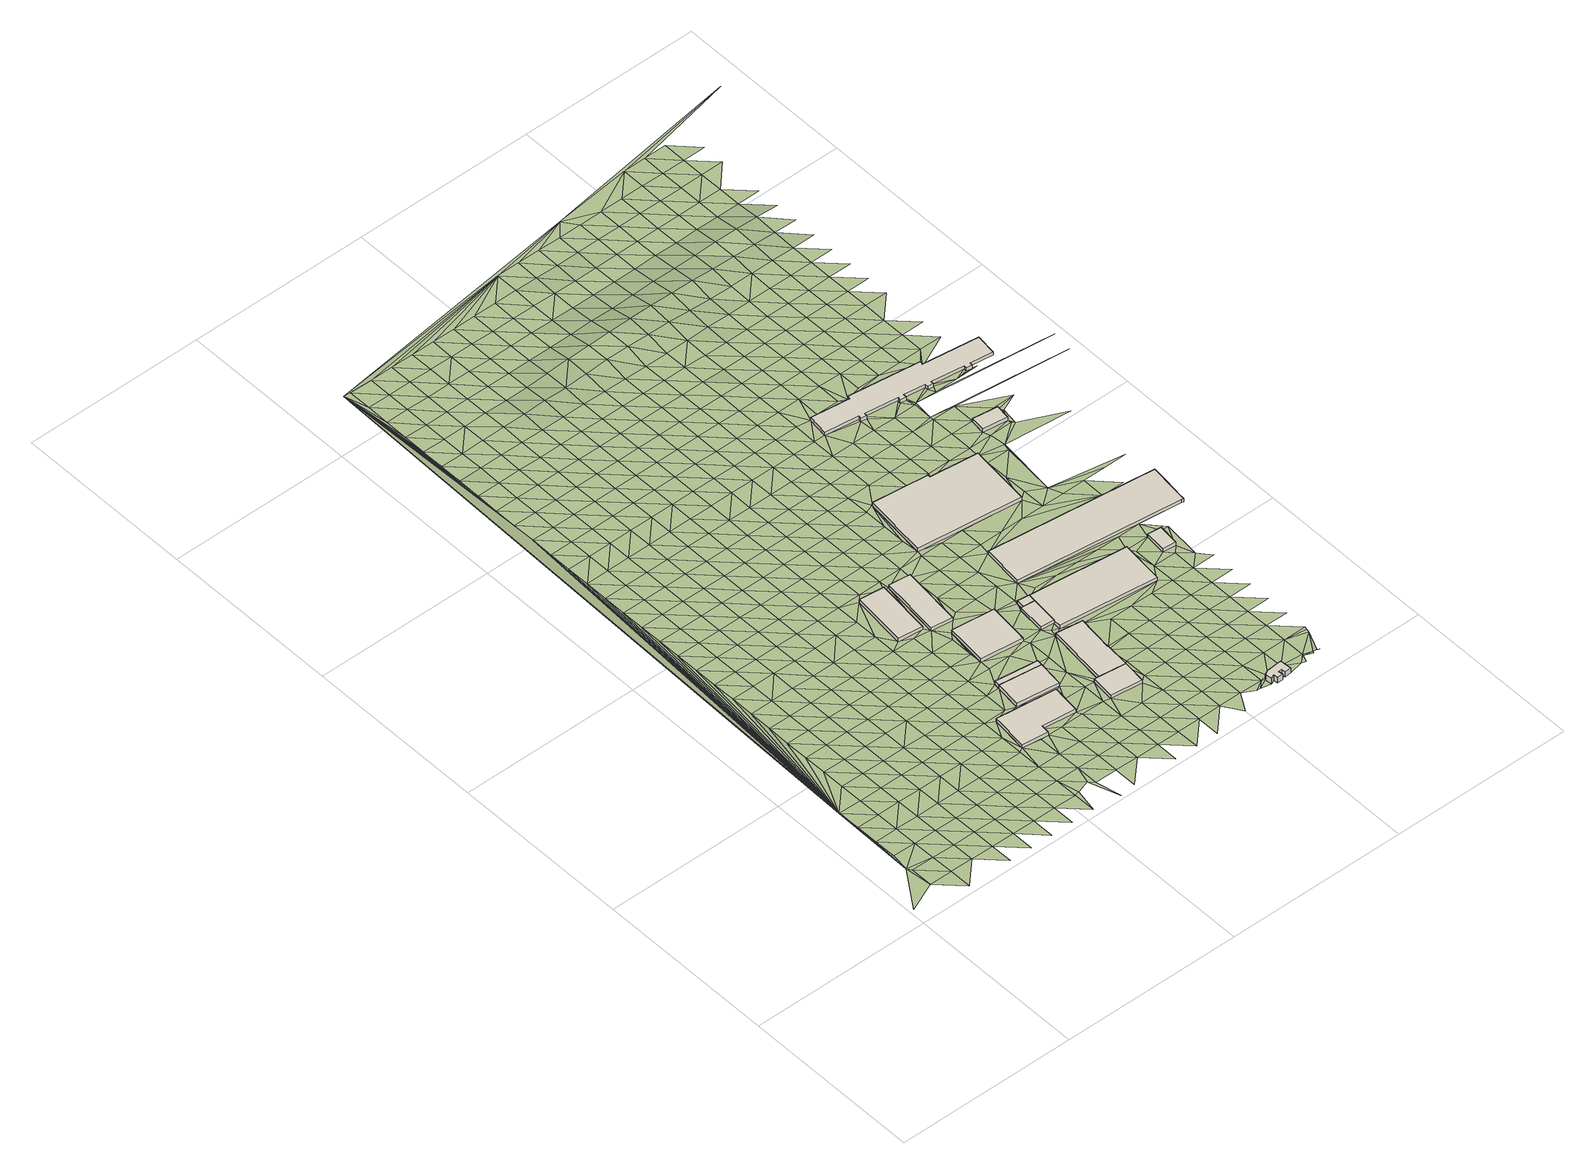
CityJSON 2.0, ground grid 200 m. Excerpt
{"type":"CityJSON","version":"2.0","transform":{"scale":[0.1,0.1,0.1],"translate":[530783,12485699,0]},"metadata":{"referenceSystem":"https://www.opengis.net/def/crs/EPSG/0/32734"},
"CityObjects":{
"building1":{"type":"Building","attributes":{"building":"yes","building:levels":1,"building_height":4.1,"plus_code":"4FRW3FF6+9C6","ground_height":4.49,"roof_height":8.59},"geometry":[{"type":"Solid","lod":"1","boundaries":[[[[0,1,2,3]],[[1,4,5,2]],[[4,6,7,5]],[[6,8,9,7]],[[8,10,11,9]],[[10,0,3,11]],[[3,2,5,7,9,11]],[[10,8,6,4,1,0]]]]}]},
"building2":{"type":"Building","attributes":{"building":"yes","building:levels":1,"building_height":4.1,"plus_code":"4FRW3FF6+FFX","ground_height":4.46,"roof_height":8.56},"geometry":[{"type":"Solid","lod":"1","boundaries":[[[[12,13,14,15]],[[13,16,17,14]],[[16,18,19,17]],[[18,12,15,19]],[[15,14,17,19]],[[18,16,13,12]]]]}]},
"building3":{"type":"Building","attributes":{"building":"yes","building:levels":1,"building_height":4.1,"plus_code":"4FRW3FF6+HG2","ground_height":4.46,"roof_height":8.56},"geometry":[{"type":"Solid","lod":"1","boundaries":[[[[13,12,15,14]],[[12,20,21,15]],[[20,22,23,21]],[[22,13,14,23]],[[14,15,21,23]],[[22,20,12,13]]]]}]},
"building4":{"type":"Building","attributes":{"building":"industrial","building:levels":1,"building_height":4.1,"plus_code":"4FRW3FG6+29V","ground_height":2.96,"roof_height":7.06},"geometry":[{"type":"Solid","lod":"1","boundaries":[[[[24,25,26,27]],[[25,28,29,26]],[[28,30,31,29]],[[30,24,27,31]],[[27,26,29,31]],[[30,28,25,24]]]]}]},
"building5":{"type":"Building","attributes":{"building":"yes","building:levels":1,"building_height":4.1,"plus_code":"4FRW3FF6+QH3","ground_height":4.02,"roof_height":8.12},"geometry":[{"type":"Solid","lod":"1","boundaries":[[[[32,33,34,35]],[[33,36,37,34]],[[36,38,39,37]],[[38,32,35,39]],[[35,34,37,39]],[[38,36,33,32]]]]}]},
"building6":{"type":"Building","attributes":{"building":"industrial","building:levels":1,"building_height":4.1,"plus_code":"4FRW3FG6+2G6","ground_height":3.11,"roof_height":7.21},"geometry":[{"type":"Solid","lod":"1","boundaries":[[[[40,41,42,43]],[[41,44,45,42]],[[44,46,47,45]],[[46,40,43,47]],[[43,42,45,47]],[[46,44,41,40]]]]}]},
"building7":{"type":"Building","attributes":{"building":"yes","building:levels":1,"building_height":4.1,"plus_code":"4FRW3FF6+8Q3","ground_height":4.21,"roof_height":8.31},"geometry":[{"type":"Solid","lod":"1","boundaries":[[[[48,49,50,51]],[[49,52,53,50]],[[52,54,55,53]],[[54,56,57,55]],[[56,48,51,57]],[[51,50,53,55,57]],[[56,54,52,49,48]]]]}]},
"building8":{"type":"Building","attributes":{"building":"yes","building:levels":1,"building_height":4.1,"plus_code":"4FRW3FF6+GR7","ground_height":4.19,"roof_height":8.29},"geometry":[{"type":"Solid","lod":"1","boundaries":[[[[49,48,51,50]],[[48,58,59,51]],[[58,60,61,59]],[[60,62,63,61]],[[62,64,65,63]],[[64,49,50,65]],[[50,51,59,61,63,65]],[[64,62,60,58,48,49]]]]}]},
"building9":{"type":"Building","attributes":{"building":"yes","building:levels":1,"building_height":4.1,"plus_code":"4FRW3FF6+PQ8","ground_height":4.15,"roof_height":8.25},"geometry":[{"type":"Solid","lod":"1","boundaries":[[[[66,67,68,69]],[[67,70,71,68]],[[70,72,73,71]],[[72,74,75,73]],[[74,66,69,75]],[[69,68,71,73,75]],[[74,72,70,67,66]]]]}]},
"building10":{"type":"Building","attributes":{"building":"yes","building:levels":1,"building_height":4.1,"plus_code":"4FRW3FF6+QRJ","ground_height":4.15,"roof_height":8.25},"geometry":[{"type":"Solid","lod":"1","boundaries":[[[[76,77,78,79]],[[77,70,71,78]],[[70,67,68,71]],[[67,76,79,68]],[[79,78,71,68]],[[67,70,77,76]]]]}]},
"building11":{"type":"Building","attributes":{"address":"70 Foundry Road Salt River Cape Town","building":"industrial","building:levels":2,"building_height":6.9,"plus_code":"4FRW3FC7+X7C","ground_height":4.63,"roof_height":11.53},"geometry":[{"type":"Solid","lod":"1","boundaries":[[[[80,81,82,83]],[[81,84,85,82]],[[84,86,87,85]],[[86,88,89,87]],[[88,90,91,89]],[[90,92,93,91]],[[92,94,95,93]],[[94,96,97,95]],[[96,98,99,97]],[[98,100,101,99]],[[100,80,83,101]],[[83,82,85,87,89,91,93,95,97,99,101]],[[100,98,96,94,92,90,88,86,84,81,80]]]]}]},
"building12":{"type":"Building","attributes":{"building":"yes","building:levels":1,"building_height":4.1,"plus_code":"4FRW3FF7+M3R","ground_height":3.77,"roof_height":7.87},"geometry":[{"type":"Solid","lod":"1","boundaries":[[[[102,103,104,105]],[[103,106,107,104]],[[106,108,109,107]],[[108,110,111,109]],[[110,112,113,111]],[[112,102,105,113]],[[105,104,107,109,111,113]],[[112,110,108,106,103,102]]]]}]},
"building13":{"type":"Building","attributes":{"building":"industrial","building:levels":1,"building_height":4.1,"plus_code":"4FRW3FG6+7XR","ground_height":2.75,"roof_height":6.85},"geometry":[{"type":"Solid","lod":"1","boundaries":[[[[114,115,116,117]],[[115,118,119,116]],[[118,120,121,119]],[[120,122,123,121]],[[122,124,125,123]],[[124,114,117,125]],[[117,116,119,121,123,125]],[[124,122,120,118,115,114]]]]}]},
"building14":{"type":"Building","attributes":{"building":"yes","building:levels":1,"building_height":4.1,"plus_code":"4FRW3FF7+V7J","ground_height":3.22,"roof_height":7.32},"geometry":[{"type":"Solid","lod":"1","boundaries":[[[[126,127,128,129]],[[127,130,131,128]],[[130,132,133,131]],[[132,134,135,133]],[[134,136,137,135]],[[136,138,139,137]],[[138,140,141,139]],[[140,126,129,141]],[[129,128,131,133,135,137,139,141]],[[140,138,136,134,132,130,127,126]]]]}]},
"building15":{"type":"Building","attributes":{"building":"industrial","building:levels":1,"building_height":4.1,"plus_code":"4FRW3FF7+MCW","ground_height":3.74,"roof_height":7.84},"geometry":[{"type":"Solid","lod":"1","boundaries":[[[[142,143,144,145]],[[143,146,147,144]],[[146,148,149,147]],[[148,142,145,149]],[[145,144,147,149]],[[148,146,143,142]]]]}]},
"building16":{"type":"Building","attributes":{"building":"industrial","building:levels":1,"building_height":4.1,"plus_code":"4FRW3FG7+Q7V","ground_height":2.4,"roof_height":6.5},"geometry":[{"type":"Solid","lod":"1","boundaries":[[[[150,151,152,153]],[[151,154,155,152]],[[154,156,157,155]],[[156,158,159,157]],[[158,160,161,159]],[[160,162,163,161]],[[162,164,165,163]],[[164,166,167,165]],[[166,168,169,167]],[[168,170,171,169]],[[170,172,173,171]],[[172,174,175,173]],[[174,176,177,175]],[[176,178,179,177]],[[178,180,181,179]],[[180,182,183,181]],[[182,184,185,183]],[[184,186,187,185]],[[186,188,189,187]],[[188,190,191,189]],[[190,192,193,191]],[[192,194,195,193]],[[194,196,197,195]],[[196,150,153,197]],[[153,152,155,157,159,161,163,165,167,169,171,173,175,177,179,181,183,185,187,189,191,193,195,197]],[[196,194,192,190,188,186,184,182,180,178,176,174,172,170,168,166,164,162,160,158,156,154,151,150]]]]}]},
"building17":{"type":"Building","attributes":{"building":"industrial","building:levels":1,"building_height":4.1,"plus_code":"4FRW3FG7+F9Q","ground_height":2.63,"roof_height":6.73},"geometry":[{"type":"Solid","lod":"1","boundaries":[[[[198,199,200,201]],[[199,202,203,200]],[[202,204,205,203]],[[204,198,201,205]],[[201,200,203,205]],[[204,202,199,198]]]]}]},
"terrain1":{"type":"TINRelief","geometry":[{"type":"CompositeSurface","lod":"1","boundaries":[[[206,207,208]],[[207,209,208]],[[210,209,207]],[[211,210,207]],[[212,213,208]],[[214,208,209]],[[208,213,215]],[[216,212,208]],[[210,214,209]],[[208,215,217]],[[213,212,216]],[[214,216,208]],[[210,211,218]],[[219,215,213]],[[214,210,218]],[[216,219,213]],[[217,215,220]],[[216,214,221]],[[219,220,215]],[[221,214,218]],[[219,216,222]],[[220,223,217]],[[222,216,221]],[[223,224,217]],[[219,225,220]],[[221,218,226]],[[224,227,217]],[[219,222,228]],[[226,218,229]],[[223,220,225]],[[227,230,217]],[[219,228,225]],[[221,231,222]],[[230,232,217]],[[221,226,231]],[[224,223,233]],[[222,234,228]],[[232,235,217]],[[225,233,223]],[[231,234,222]],[[224,236,227]],[[235,237,217]],[[233,236,224]],[[228,238,225]],[[231,226,239]],[[237,240,217]],[[234,241,228]],[[242,230,227]],[[239,226,243]],[[233,225,238]],[[242,227,236]],[[240,244,217]],[[228,241,238]],[[231,245,234]],[[246,232,230]],[[244,247,217]],[[245,231,239]],[[236,233,248]],[[242,246,230]],[[249,241,234]],[[247,250,217]],[[248,233,238]],[[208,217,251]],[[235,232,252]],[[245,249,234]],[[253,242,236]],[[246,252,232]],[[250,254,217]],[[236,248,253]],[[255,237,235]],[[238,241,256]],[[257,245,239]],[[254,258,217]],[[249,259,241]],[[246,242,260]],[[252,255,235]],[[261,257,239]],[[238,256,248]],[[258,262,217]],[[253,260,242]],[[241,259,256]],[[263,240,237]],[[249,245,264]],[[252,246,265]],[[255,263,237]],[[262,266,217]],[[257,264,245]],[[253,248,267]],[[246,260,265]],[[244,240,268]],[[259,249,269]],[[266,270,217]],[[256,267,248]],[[255,252,271]],[[240,263,268]],[[264,269,249]],[[260,253,272]],[[270,273,217]],[[265,271,252]],[[247,244,274]],[[267,272,253]],[[263,255,275]],[[259,276,256]],[[257,277,264]],[[273,278,217]],[[268,274,244]],[[259,269,279]],[[260,280,265]],[[271,275,255]],[[277,257,281]],[[250,247,282]],[[267,256,276]],[[278,283,217]],[[272,280,260]],[[259,279,276]],[[269,264,284]],[[274,282,247]],[[271,265,285]],[[268,263,286]],[[275,287,263]],[[284,264,277]],[[254,250,288]],[[272,267,289]],[[280,285,265]],[[274,268,286]],[[290,279,269]],[[286,263,287]],[[250,282,288]],[[276,289,267]],[[271,291,275]],[[290,269,284]],[[258,254,292]],[[285,291,271]],[[280,272,293]],[[282,274,294]],[[279,295,276]],[[292,254,288]],[[289,296,272]],[[287,275,297]],[[284,277,298]],[[294,274,286]],[[279,290,295]],[[299,262,258]],[[285,280,293]],[[291,297,275]],[[272,296,293]],[[300,298,277]],[[282,301,288]],[[289,276,302]],[[283,251,217]],[[292,299,258]],[[287,303,286]],[[304,290,284]],[[294,301,282]],[[302,276,295]],[[262,305,266]],[[306,291,285]],[[297,303,287]],[[304,284,298]],[[292,288,307]],[[296,289,308]],[[299,305,262]],[[285,293,306]],[[300,309,298]],[[294,286,310]],[[290,311,295]],[[301,307,288]],[[302,308,289]],[[312,270,266]],[[291,313,297]],[[303,310,286]],[[311,290,304]],[[304,298,309]],[[314,299,292]],[[296,315,293]],[[305,312,266]],[[306,313,291]],[[294,316,301]],[[317,302,295]],[[314,292,307]],[[308,315,296]],[[303,297,318]],[[319,304,309]],[[310,316,294]],[[317,295,311]],[[270,320,273]],[[305,299,321]],[[322,306,293]],[[312,323,270]],[[313,318,297]],[[307,301,324]],[[308,302,325]],[[299,314,321]],[[322,293,315]],[[278,273,320]],[[326,310,303]],[[327,311,304]],[[270,323,320]],[[316,324,301]],[[325,302,317]],[[319,327,304]],[[312,305,328]],[[313,306,329]],[[318,326,303]],[[317,311,330]],[[331,332,319]],[[314,307,333]],[[334,315,308]],[[321,328,305]],[[306,322,329]],[[283,278,335]],[[316,310,336]],[[332,327,319]],[[324,333,307]],[[334,308,325]],[[325,317,330]],[[337,330,311]],[[323,312,338]],[[318,313,339]],[[320,335,278]],[[310,326,336]],[[327,337,311]],[[314,340,321]],[[341,322,315]],[[328,338,312]],[[329,339,313]],[[283,342,343]],[[324,316,344]],[[333,340,314]],[[341,315,334]],[[345,325,330]],[[326,318,346]],[[347,327,332]],[[335,342,283]],[[336,344,316]],[[334,325,345]],[[323,348,320]],[[328,321,349]],[[329,322,350]],[[337,351,330]],[[338,352,323]],[[339,346,318]],[[353,354,343]],[[333,324,355]],[[340,349,321]],[[350,322,341]],[[335,320,348]],[[356,337,327]],[[353,343,342]],[[323,352,348]],[[344,355,324]],[[330,351,357]],[[328,358,338]],[[359,339,329]],[[336,326,360]],[[346,361,326]],[[356,327,347]],[[343,251,283]],[[357,351,337]],[[362,363,354]],[[340,333,364]],[[365,341,334]],[[345,365,334]],[[349,358,328]],[[359,329,350]],[[342,335,366]],[[344,336,360]],[[353,362,354]],[[360,326,361]],[[333,355,364]],[[354,251,343]],[[352,338,367]],[[346,339,368]],[[357,337,369]],[[366,335,348]],[[369,337,356]],[[370,363,371]],[[349,340,372]],[[341,373,350]],[[347,374,375]],[[358,367,338]],[[368,339,359]],[[363,251,354]],[[376,353,342]],[[355,344,377]],[[362,371,363]],[[372,340,364]],[[365,373,341]],[[378,365,345]],[[379,361,346]],[[356,347,375]],[[342,366,376]],[[377,344,360]],[[370,251,363]],[[380,381,370]],[[382,383,357]],[[352,384,348]],[[385,358,349]],[[386,359,350]],[[367,387,352]],[[379,346,368]],[[382,357,369]],[[362,353,388]],[[355,389,364]],[[371,380,370]],[[372,385,349]],[[373,386,350]],[[381,251,370]],[[348,384,366]],[[360,361,390]],[[391,369,356]],[[376,388,353]],[[352,387,384]],[[377,389,355]],[[392,393,381]],[[358,394,367]],[[368,359,395]],[[390,361,379]],[[375,391,356]],[[393,251,381]],[[373,365,13]],[[371,362,396]],[[372,364,397]],[[13,365,378]],[[380,392,381]],[[385,394,358]],[[359,386,395]],[[376,366,398]],[[399,377,360]],[[369,400,382]],[[378,345,10]],[[383,382,401]],[[362,388,396]],[[389,397,364]],[[402,251,393]],[[402,393,403]],[[404,387,367]],[[379,368,405]],[[386,373,22]],[[398,366,384]],[[399,360,390]],[[391,400,369]],[[380,371,406]],[[407,385,372]],[[22,373,13]],[[393,392,403]],[[394,404,367]],[[395,405,368]],[[390,379,408]],[[409,251,402]],[[388,376,410]],[[389,377,411]],[[396,406,371]],[[407,372,397]],[[412,409,402]],[[375,413,391]],[[410,376,398]],[[411,377,399]],[[400,414,382]],[[415,251,409]],[[408,379,416]],[[392,380,417]],[[387,418,384]],[[394,385,419]],[[382,414,401]],[[412,402,403]],[[404,420,387]],[[405,416,379]],[[421,386,22]],[[413,375,422]],[[395,386,423]],[[388,424,396]],[[425,397,389]],[[406,417,380]],[[385,407,419]],[[415,426,251]],[[427,415,409]],[[398,384,418]],[[400,391,428]],[[424,388,410]],[[387,420,418]],[[425,389,411]],[[30,390,408]],[[423,386,421]],[[30,399,390]],[[404,394,429]],[[430,405,395]],[[412,427,409]],[[413,428,391]],[[403,392,431]],[[406,396,432]],[[433,407,397]],[[417,434,392]],[[419,429,394]],[[18,378,10]],[[423,430,395]],[[399,30,411]],[[415,435,426]],[[410,398,436]],[[437,414,400]],[[438,408,416]],[[432,396,424]],[[433,397,425]],[[412,403,431]],[[439,251,426]],[[420,404,440]],[[441,416,405]],[[442,10,401]],[[431,392,434]],[[427,435,415]],[[418,436,398]],[[400,428,437]],[[414,443,401]],[[406,444,417]],[[419,407,445]],[[22,446,421]],[[429,440,404]],[[430,447,405]],[[410,448,424]],[[449,425,411]],[[444,406,432]],[[445,407,433]],[[447,441,405]],[[401,450,442]],[[427,412,451]],[[442,18,10]],[[438,416,441]],[[428,413,452]],[[30,449,411]],[[435,439,426]],[[436,448,410]],[[414,437,443]],[[423,421,446]],[[434,417,453]],[[420,454,418]],[[455,429,419]],[[32,430,423]],[[451,412,431]],[[440,456,420]],[[452,413,457]],[[432,424,458]],[[459,433,425]],[[20,446,22]],[[401,443,450]],[[453,417,444]],[[455,419,445]],[[32,447,430]],[[450,18,442]],[[460,435,427]],[[436,418,454]],[[461,437,428]],[[448,458,424]],[[420,456,454]],[[449,459,425]],[[441,447,32]],[[434,462,431]],[[440,429,463]],[[451,460,427]],[[461,428,452]],[[443,437,464]],[[444,432,465]],[[445,433,466]],[[434,453,462]],[[463,429,455]],[[439,435,467]],[[30,468,449]],[[448,436,469]],[[441,46,438]],[[458,465,432]],[[459,466,433]],[[441,32,470]],[[451,431,471]],[[464,437,472]],[[473,423,446]],[[474,456,440]],[[450,475,18]],[[475,12,18]],[[460,467,435]],[[469,436,454]],[[472,437,461]],[[444,476,453]],[[464,52,443]],[[477,455,445]],[[443,52,450]],[[452,457,478]],[[431,462,471]],[[474,440,463]],[[458,448,479]],[[480,459,449]],[[468,438,46]],[[465,476,444]],[[466,477,445]],[[481,460,451]],[[482,454,456]],[[475,450,52]],[[12,483,20]],[[461,452,478]],[[467,484,439]],[[479,448,469]],[[468,480,449]],[[475,483,12]],[[20,485,446]],[[453,486,462]],[[463,455,487]],[[481,451,471]],[[456,474,482]],[[465,458,488]],[[49,475,52]],[[489,466,459]],[[476,486,453]],[[477,487,455]],[[467,460,490]],[[469,454,491]],[[483,485,20]],[[472,461,492]],[[485,473,446]],[[479,488,458]],[[489,459,480]],[[464,472,493]],[[468,46,480]],[[470,32,494]],[[471,462,495]],[[496,474,463]],[[481,490,460]],[[491,454,482]],[[461,478,492]],[[497,476,465]],[[477,466,498]],[[486,495,462]],[[487,496,463]],[[499,470,500]],[[484,467,501]],[[502,479,469]],[[488,497,465]],[[498,466,489]],[[64,475,49]],[[483,475,64]],[[471,503,481]],[[494,500,470]],[[501,467,490]],[[469,491,502]],[[499,504,470]],[[505,472,492]],[[46,506,480]],[[507,486,476]],[[482,474,508]],[[509,487,477]],[[478,510,511]],[[505,493,472]],[[495,503,471]],[[496,512,474]],[[64,485,483]],[[470,504,513]],[[488,479,514]],[[506,489,480]],[[485,74,473]],[[497,507,476]],[[509,477,498]],[[473,515,494]],[[490,481,516]],[[482,508,491]],[[517,499,500]],[[478,511,492]],[[473,74,515]],[[501,518,484]],[[502,514,479]],[[508,474,512]],[[513,506,46]],[[495,486,519]],[[496,487,520]],[[503,516,481]],[[500,494,517]],[[497,488,521]],[[522,498,489]],[[74,485,64]],[[507,519,486]],[[520,487,509]],[[505,523,493]],[[502,491,524]],[[525,504,499]],[[505,492,526]],[[488,514,521]],[[522,489,506]],[[523,527,493]],[[528,503,495]],[[501,490,529]],[[530,512,496]],[[516,531,490]],[[524,491,508]],[[525,499,517]],[[515,72,494]],[[526,492,511]],[[532,251,439]],[[74,72,515]],[[533,507,497]],[[509,498,534]],[[519,528,495]],[[530,496,520]],[[535,74,64]],[[536,513,504]],[[523,537,527]],[[518,501,529]],[[514,502,538]],[[523,505,539]],[[529,490,531]],[[533,497,521]],[[534,498,522]],[[516,503,540]],[[541,535,64]],[[74,535,66]],[[524,538,502]],[[536,504,525]],[[539,505,526]],[[506,513,542]],[[527,537,543]],[[544,519,507]],[[508,512,545]],[[546,520,509]],[[528,540,503]],[[547,512,530]],[[494,548,517]],[[72,77,494]],[[66,535,541]],[[514,549,521]],[[523,550,537]],[[533,544,507]],[[546,509,534]],[[494,77,551]],[[552,522,506]],[[542,513,536]],[[553,554,543]],[[555,531,516]],[[524,508,545]],[[525,517,548]],[[511,556,557]],[[558,541,64]],[[526,511,557]],[[559,518,529]],[[538,549,514]],[[545,512,547]],[[550,523,539]],[[494,551,548]],[[72,70,77]],[[519,560,528]],[[530,520,561]],[[540,555,516]],[[562,543,537]],[[506,542,552]],[[563,533,521]],[[553,558,554]],[[564,534,522]],[[544,560,519]],[[532,439,484]],[[561,520,546]],[[531,565,529]],[[524,566,538]],[[525,567,536]],[[539,526,568]],[[563,521,549]],[[562,537,550]],[[543,569,553]],[[522,552,564]],[[76,551,77]],[[540,528,570]],[[571,547,530]],[[555,565,531]],[[566,524,545]],[[567,525,548]],[[568,526,557]],[[544,533,572]],[[546,534,573]],[[560,570,528]],[[571,530,561]],[[574,559,529]],[[569,543,562]],[[549,538,575]],[[542,536,576]],[[539,577,550]],[[533,563,572]],[[573,534,564]],[[551,578,548]],[[558,553,579]],[[555,540,580]],[[578,551,76]],[[565,574,529]],[[575,538,566]],[[576,536,567]],[[577,539,568]],[[560,544,581]],[[545,547,582]],[[583,561,546]],[[540,570,580]],[[584,547,571]],[[569,579,553]],[[552,542,585]],[[578,567,548]],[[532,484,518]],[[563,549,586]],[[562,550,587]],[[572,581,544]],[[583,546,573]],[[588,565,555]],[[566,545,582]],[[568,557,589]],[[574,590,559]],[[586,549,575]],[[582,547,584]],[[542,576,585]],[[578,76,591]],[[587,550,577]],[[557,592,589]],[[564,552,593]],[[570,560,594]],[[571,561,595]],[[588,555,580]],[[563,596,572]],[[569,562,597]],[[593,573,564]],[[581,594,560]],[[595,561,583]],[[589,592,598]],[[599,574,565]],[[575,566,600]],[[601,567,578]],[[577,568,602]],[[576,567,601]],[[596,563,586]],[[597,562,587]],[[603,584,571]],[[76,604,591]],[[583,573,593]],[[588,599,565]],[[600,566,582]],[[602,568,589]],[[605,558,579]],[[606,589,598]],[[580,570,607]],[[581,572,608]],[[609,606,598]],[[569,610,579]],[[611,552,585]],[[594,612,570]],[[541,558,110]],[[603,571,595]],[[532,518,559]],[[604,578,591]],[[574,613,590]],[[575,614,586]],[[585,576,615]],[[577,616,587]],[[595,583,593]],[[608,572,596]],[[610,569,597]],[[588,580,607]],[[584,617,582]],[[607,570,612]],[[599,613,574]],[[589,606,618]],[[614,575,600]],[[616,577,602]],[[576,601,615]],[[602,589,618]],[[581,619,594]],[[617,584,603]],[[596,586,620]],[[597,587,621]],[[619,581,608]],[[605,579,610]],[[599,588,622]],[[623,600,582]],[[613,624,590]],[[620,586,614]],[[615,611,585]],[[621,587,616]],[[625,595,593]],[[612,594,626]],[[603,595,625]],[[622,588,607]],[[623,582,617]],[[608,596,627]],[[610,597,628]],[[618,629,602]],[[594,619,626]],[[532,559,590]],[[578,604,630]],[[631,613,599]],[[632,614,600]],[[629,616,602]],[[627,596,620]],[[628,597,621]],[[605,110,558]],[[612,633,607]],[[634,617,603]],[[601,635,615]],[[622,631,599]],[[600,623,632]],[[618,80,629]],[[608,636,619]],[[610,637,605]],[[612,626,633]],[[625,634,603]],[[624,613,638]],[[620,614,639]],[[611,615,635]],[[621,616,640]],[[76,112,604]],[[593,641,625]],[[636,608,627]],[[637,610,628]],[[622,607,642]],[[623,617,643]],[[611,644,552]],[[631,638,613]],[[614,632,639]],[[640,616,629]],[[80,100,645]],[[619,646,626]],[[642,607,633]],[[634,643,617]],[[532,590,624]],[[647,578,630]],[[648,627,620]],[[649,628,621]],[[646,619,636]],[[650,605,637]],[[651,631,622]],[[652,632,623]],[[638,653,624]],[[620,639,648]],[[649,621,640]],[[635,601,654]],[[633,626,655]],[[656,634,625]],[[629,80,657]],[[124,641,593]],[[645,658,80]],[[651,622,642]],[[643,652,623]],[[659,251,532]],[[660,636,627]],[[661,637,628]],[[626,646,655]],[[656,625,641]],[[605,650,110]],[[662,638,631]],[[663,639,632]],[[640,629,657]],[[627,648,660]],[[661,628,649]],[[80,658,657]],[[645,664,665]],[[633,666,642]],[[634,667,643]],[[662,631,651]],[[652,663,632]],[[658,645,665]],[[112,630,604]],[[646,636,668]],[[669,650,637]],[[655,666,633]],[[667,634,656]],[[532,624,653]],[[578,647,670]],[[635,644,611]],[[653,638,671]],[[672,648,639]],[[649,640,673]],[[636,660,668]],[[643,674,652]],[[637,661,669]],[[675,658,665]],[[651,642,676]],[[638,662,671]],[[663,672,639]],[[673,640,657]],[[665,677,675]],[[678,655,646]],[[641,679,656]],[[666,676,642]],[[680,643,667]],[[643,680,674]],[[681,660,648]],[[649,682,661]],[[646,668,678]],[[650,669,683]],[[683,110,650]],[[684,663,652]],[[124,679,641]],[[685,662,651]],[[671,686,653]],[[674,684,652]],[[672,681,648]],[[682,649,673]],[[658,687,657]],[[687,658,675]],[[666,655,688]],[[667,656,689]],[[690,691,692]],[[685,651,676]],[[644,635,654]],[[112,647,630]],[[684,672,663]],[[668,660,693]],[[661,694,669]],[[532,653,686]],[[688,655,678]],[[578,670,695]],[[679,124,122]],[[656,679,689]],[[687,675,690]],[[673,657,696]],[[697,654,601]],[[681,693,660]],[[682,694,661]],[[683,698,110]],[[699,676,666]],[[671,662,700]],[[680,667,701]],[[685,702,662]],[[657,687,703]],[[668,704,678]],[[683,669,705]],[[657,703,696]],[[666,688,699]],[[689,701,667]],[[110,698,112]],[[674,680,156]],[[684,706,672]],[[686,671,700]],[[681,672,706]],[[682,673,707]],[[708,679,122]],[[693,704,668]],[[700,662,702]],[[694,705,669]],[[685,676,709]],[[644,654,710]],[[647,112,670]],[[689,679,708]],[[683,711,698]],[[676,699,709]],[[684,712,706]],[[112,698,713]],[[680,701,714]],[[678,715,688]],[[532,686,716]],[[717,693,681]],[[682,718,694]],[[704,719,678]],[[705,711,683]],[[714,156,680]],[[154,674,156]],[[720,702,685]],[[716,686,700]],[[717,681,706]],[[713,698,721]],[[699,688,715]],[[722,701,689]],[[685,709,720]],[[678,719,715]],[[684,723,712]],[[695,724,578]],[[704,693,725]],[[705,694,726]],[[708,122,120]],[[710,727,644]],[[112,713,143]],[[708,722,689]],[[728,698,711]],[[728,721,698]],[[700,702,729]],[[712,730,706]],[[716,731,532]],[[725,693,717]],[[112,143,670]],[[709,699,732]],[[733,714,701]],[[710,654,697]],[[702,720,729]],[[727,734,644]],[[713,721,143]],[[714,158,156]],[[735,719,704]],[[705,736,711]],[[715,732,699]],[[722,733,701]],[[710,737,727]],[[738,716,700]],[[717,706,739]],[[723,730,712]],[[644,734,740]],[[735,704,725]],[[709,741,720]],[[728,711,742]],[[700,729,738]],[[714,743,158]],[[739,706,730]],[[744,721,728]],[[120,644,740]],[[737,734,727]],[[719,745,715]],[[670,143,695]],[[746,722,708]],[[747,737,710]],[[732,741,709]],[[733,743,714]],[[160,158,743]],[[731,716,748]],[[717,749,725]],[[697,601,750]],[[719,735,745]],[[742,744,728]],[[742,711,751]],[[708,120,746]],[[729,720,752]],[[716,738,748]],[[749,717,739]],[[723,753,730]],[[730,753,739]],[[747,710,697]],[[732,715,754]],[[741,752,720]],[[143,142,695]],[[735,725,755]],[[733,722,756]],[[715,745,754]],[[746,757,722]],[[744,742,758]],[[738,729,759]],[[740,734,760]],[[734,737,760]],[[731,748,761]],[[755,725,749]],[[731,659,532]],[[162,160,743]],[[741,732,762]],[[743,733,763]],[[142,744,758]],[[752,759,729]],[[722,757,756]],[[120,740,760]],[[142,758,695]],[[764,737,747]],[[735,765,745]],[[739,753,766]],[[762,732,754]],[[738,767,748]],[[766,749,739]],[[735,755,765]],[[120,768,746]],[[756,763,733]],[[741,769,752]],[[759,767,738]],[[770,766,753]],[[697,764,747]],[[754,745,771]],[[198,757,746]],[[743,164,162]],[[772,760,737]],[[769,741,762]],[[120,760,772]],[[773,743,763]],[[773,164,743]],[[761,748,774]],[[775,755,749]],[[745,765,771]],[[120,772,768]],[[753,776,770]],[[759,752,777]],[[731,761,659]],[[767,774,748]],[[766,775,749]],[[768,198,746]],[[762,754,778]],[[757,779,756]],[[777,752,769]],[[780,737,764]],[[765,755,781]],[[773,166,164]],[[782,773,763]],[[757,198,204]],[[754,771,778]],[[767,759,783]],[[776,766,770]],[[764,697,784]],[[785,763,756]],[[166,773,782]],[[204,779,757]],[[774,786,761]],[[775,781,755]],[[168,166,782]],[[762,787,769]],[[783,759,777]],[[788,771,765]],[[762,778,787]],[[779,785,756]],[[767,789,774]],[[790,775,766]],[[781,788,765]],[[791,168,782]],[[768,772,792]],[[786,659,761]],[[777,769,793]],[[198,768,794]],[[789,767,783]],[[790,766,776]],[[776,753,795]],[[778,771,796]],[[737,780,797]],[[787,793,769]],[[786,774,798]],[[781,775,799]],[[788,796,771]],[[800,791,782]],[[782,801,800]],[[783,777,802]],[[204,803,779]],[[774,789,798]],[[804,792,772]],[[799,775,790]],[[792,794,768]],[[805,787,778]],[[785,779,806]],[[777,793,802]],[[807,788,781]],[[796,805,778]],[[783,808,789]],[[809,790,776]],[[801,810,800]],[[811,786,798]],[[807,781,799]],[[786,811,659]],[[803,806,779]],[[793,787,812]],[[804,794,792]],[[783,802,808]],[[796,788,813]],[[787,805,812]],[[804,814,794]],[[798,789,815]],[[816,804,772]],[[817,799,790]],[[803,794,814]],[[813,788,807]],[[776,795,809]],[[810,801,818]],[[802,793,819]],[[789,808,815]],[[817,790,809]],[[820,810,818]],[[785,806,821]],[[822,805,796]],[[812,819,793]],[[798,823,811]],[[807,799,824]],[[822,796,813]],[[808,802,825]],[[826,659,811]],[[821,806,803]],[[798,815,823]],[[824,799,817]],[[803,814,821]],[[819,825,802]],[[812,805,827]],[[828,813,807]],[[829,820,818]],[[830,805,822]],[[831,763,785]],[[808,832,815]],[[833,817,809]],[[795,833,809]],[[826,811,823]],[[828,807,824]],[[833,795,834]],[[819,812,827]],[[827,805,830]],[[825,832,808]],[[822,813,835]],[[823,815,836]],[[817,837,824]],[[801,782,838]],[[828,835,813]],[[839,829,818]],[[825,819,840]],[[839,818,841]],[[832,836,815]],[[833,837,817]],[[842,830,822]],[[840,819,827]],[[818,843,841]],[[826,823,844]],[[828,824,845]],[[842,822,835]],[[834,846,833]],[[825,847,832]],[[836,844,823]],[[837,845,824]],[[827,830,848]],[[659,826,849]],[[847,825,840]],[[835,828,850]],[[848,830,842]],[[836,832,851]],[[837,833,846]],[[844,852,826]],[[828,845,850]],[[853,840,827]],[[851,832,847]],[[842,835,854]],[[853,827,848]],[[844,836,855]],[[845,837,856]],[[850,854,835]],[[857,847,840]],[[855,836,851]],[[848,842,858]],[[857,840,853]],[[849,826,852]],[[844,859,852]],[[854,858,842]],[[851,847,860]],[[850,845,861]],[[859,844,855]],[[853,848,862]],[[860,847,857]],[[854,850,861]],[[848,858,862]],[[863,855,851]],[[864,852,859]],[[857,853,865]],[[863,851,860]],[[858,854,866]],[[865,853,862]],[[852,864,849]],[[867,859,855]],[[868,860,857]],[[867,855,863]],[[858,869,862]],[[865,868,857]],[[864,859,870]],[[860,871,863]],[[859,867,870]],[[865,862,872]],[[868,871,860]],[[873,849,864]],[[874,867,863]],[[873,864,870]],[[875,868,865]],[[871,874,863]],[[876,849,873]],[[871,868,877]],[[867,878,870]],[[874,879,867]],[[880,659,849]],[[873,870,878]],[[867,879,878]],[[874,871,881]],[[876,873,882]],[[879,874,883]],[[878,882,873]],[[882,884,876]],[[879,885,878]],[[882,878,885]],[[884,882,886]],[[876,880,849]]]}]}
},
"vertices":[
[2188,1479,45],[2140,1065,45],[2140,1065,86],[2188,1479,86],[2426,1032,45],[2426,1032,86],[2437,1132,45],[2437,1132,86],[2808,1089,45],[2808,1089,86],[2845,1403,45],[2845,1403,86],
[2956,1727,45],[2487,1786,45],[2487,1786,86],[2956,1727,86],[2451,1498,45],[2451,1498,86],[2920,1440,45],[2920,1440,86],
[2964,1788,45],[2964,1788,86],[2494,1846,45],[2494,1846,86],
[2205,2850,30],[2477,2820,30],[2477,2820,71],[2205,2850,71],[2547,3432,30],[2547,3432,71],[2275,3463,30],[2275,3463,71],
[2641,2605,40],[2589,2149,40],[2589,2149,81],[2641,2605,81],[3056,2096,40],[3056,2096,81],[3108,2552,40],[3108,2552,81],
[2524,2752,31],[2758,2726,31],[2758,2726,72],[2524,2752,72],[2834,3398,31],[2834,3398,72],[2600,3424,31],[2600,3424,72],
[3542,1234,42],[3244,1267,42],[3244,1267,83],[3542,1234,83],[3192,1272,42],[3192,1272,83],[3164,1014,42],[3164,1014,83],[3513,976,42],[3513,976,83],
[3569,1497,42],[3569,1497,83],[3562,1507,42],[3562,1507,83],[3611,1906,42],[3611,1906,83],[3322,1946,42],[3322,1946,83],
[3423,2080,42],[3456,2386,42],[3456,2386,82],[3423,2080,82],[3325,2401,42],[3325,2401,82],[3303,2404,42],[3303,2404,82],[3269,2097,42],[3269,2097,82],
[3466,2476,42],[3335,2491,42],[3335,2491,82],[3466,2476,82],
[4597,302,46],[4427,288,46],[4427,288,115],[4597,302,115],[4379,262,46],[4379,262,115],[4387,182,46],[4387,182,115],[4431,206,46],[4431,206,115],[4435,156,46],[4435,156,115],[4499,161,46],[4499,161,115],[4495,209,46],[4495,209,115],[4533,212,46],[4533,212,115],[4537,167,46],[4537,167,115],[4607,173,46],[4607,173,115],
[3466,2476,38],[3456,2386,38],[3456,2386,79],[3466,2476,79],[3423,2080,38],[3423,2080,79],[3413,1998,38],[3413,1998,79],[4491,1877,38],[4491,1877,79],[4545,2356,38],[4545,2356,79],
[3190,4321,28],[3109,3601,28],[3109,3601,68],[3190,4321,68],[4255,3473,28],[4255,3473,68],[4332,4163,28],[4332,4163,68],[3804,4222,28],[3804,4222,68],[3807,4252,28],[3807,4252,68],
[5324,2485,32],[5344,2482,32],[5344,2482,73],[5324,2485,73],[5355,2572,32],[5355,2572,73],[5356,2584,32],[5356,2584,73],[5384,2823,32],[5384,2823,73],[5397,2941,32],[5397,2941,73],[3566,3151,32],[3566,3151,73],[3512,2693,32],[3512,2693,73],
[4943,2338,37],[4797,2354,37],[4797,2354,78],[4943,2338,78],[4770,2121,37],[4770,2121,78],[4917,2104,37],[4917,2104,78],
[3495,5516,24],[3465,5286,24],[3465,5286,65],[3495,5516,65],[3833,5239,24],[3833,5239,65],[3829,5202,24],[3829,5202,65],[3893,5194,24],[3893,5194,65],[3897,5229,24],[3897,5229,65],[4262,5182,24],[4262,5182,65],[4257,5145,24],[4257,5145,65],[4320,5137,24],[4320,5137,65],[4324,5174,24],[4324,5174,65],[4561,5144,24],[4561,5144,65],[4557,5111,24],[4557,5111,65],[4620,5103,24],[4620,5103,65],[4624,5134,24],[4624,5134,65],[4982,5089,24],[4982,5089,65],[4978,5055,24],[4978,5055,65],[5043,5047,24],[5043,5047,65],[5047,5081,24],[5047,5081,65],[5297,5049,24],[5297,5049,65],[5327,5279,24],[5327,5279,65],[4712,5357,24],[4712,5357,65],[4717,5396,24],[4717,5396,65],[3929,5496,24],[3929,5496,65],[3925,5462,24],[3925,5462,65],
[4567,4365,26],[4841,4329,26],[4841,4329,67],[4567,4365,67],[4863,4493,26],[4863,4493,67],[4589,4530,26],[4589,4530,67],
[2,133,81],[332,282,76],[301,577,71],[332,532,71],[583,282,74],[583,32,77],[332,782,66],[332,1032,61],[583,532,69],[332,1282,55],[583,782,63],[332,1532,49],[834,282,71],[583,1032,58],[583,1282,53],[834,532,66],[834,782,62],[583,1532,48],[583,1782,43],[834,1282,51],[1084,282,68],[583,2032,40],[834,1032,57],[1084,32,72],[583,2282,38],[1084,532,64],[583,2532,37],[834,1532,46],[1084,782,60],[583,2782,37],[834,1782,42],[583,3032,37],[1084,1282,50],[1335,282,66],[583,3287,38],[1084,1032,55],[834,2032,40],[1335,32,69],[583,3537,36],[1335,532,61],[834,2282,37],[583,3787,33],[1084,1532,45],[1335,782,57],[583,4037,31],[506,8547,37],[834,2532,37],[1084,1782,40],[583,4287,28],[834,2782,37],[1335,1282,48],[1585,282,63],[583,4537,25],[1335,1032,53],[1084,2032,38],[1585,32,66],[583,4787,24],[834,3032,37],[1585,532,58],[1084,2282,37],[583,5037,22],[1335,1532,43],[834,3287,36],[1585,782,54],[583,5287,20],[1084,2532,36],[1335,1782,40],[583,5537,20],[834,3537,34],[1084,2782,37],[1585,1282,46],[1836,282,61],[583,5787,20],[1585,1032,50],[1335,2032,38],[1836,32,64],[834,3787,32],[583,6037,20],[1836,532,56],[1335,2282,36],[1084,3287,35],[1084,3032,36],[834,4037,30],[1585,1532,42],[1836,782,52],[1335,2532,35],[834,4287,28],[1585,2032,37],[1084,3537,33],[1836,1032,49],[1585,1782,39],[1335,2782,35],[2087,282,60],[834,4537,26],[2087,32,63],[1084,3787,30],[1836,1282,46],[1335,3032,33],[2087,532,56],[834,4787,25],[1585,2282,35],[1084,4037,28],[1836,1532,43],[2139,290,60],[1335,3287,32],[2087,782,52],[834,5037,23],[1585,2532,33],[1084,4287,26],[1836,1782,41],[1335,3537,30],[2087,1032,49],[1585,2782,32],[2284,340,59],[834,5537,21],[1084,4537,25],[1836,2032,39],[834,5287,21],[1335,3787,28],[2087,1282,47],[1585,3032,31],[2338,532,58],[1084,4787,25],[1836,2282,37],[2140,1065,49],[2400,4,61],[2338,282,59],[1335,4037,26],[2087,1532,46],[834,5787,21],[1585,3287,29],[2338,782,52],[1084,5037,24],[1836,2532,35],[1335,4287,25],[2087,1782,44],[834,6037,21],[583,6287,22],[1585,3537,27],[2188,1479,46],[1836,2782,33],[2588,282,55],[1084,5537,22],[1335,4537,25],[2087,2032,42],[2338,1032,48],[1084,5287,22],[834,6287,22],[583,6537,24],[1585,3787,26],[2588,532,52],[2426,1032,48],[1335,4787,24],[2087,2282,41],[1836,3287,29],[1836,3032,31],[834,6537,23],[583,6787,25],[1585,4037,24],[2338,1532,46],[1084,5787,22],[1335,5037,24],[2087,2532,39],[2588,782,49],[583,7037,31],[834,6787,25],[1585,4287,24],[2338,1782,45],[2588,32,57],[2839,282,52],[1084,6037,22],[1836,3537,28],[2451,1498,46],[2087,2782,36],[834,7037,36],[583,7287,29],[2588,1032,47],[2437,1132,48],[1335,5537,24],[1585,4537,23],[2338,2032,44],[1335,5287,24],[1084,6287,22],[1836,3787,26],[2087,3032,34],[2839,532,49],[834,7287,29],[583,7537,28],[1585,4787,23],[2338,2282,42],[1084,6537,23],[1836,4037,25],[1335,5787,23],[2087,3287,31],[2839,782,47],[2808,1089,46],[583,7787,28],[834,7537,26],[1585,5037,24],[2338,2532,39],[1084,6787,27],[1836,4287,24],[2205,2850,36],[583,8042,32],[1335,6037,22],[2087,3537,29],[834,7787,25],[3090,282,50],[2839,1032,46],[583,8292,38],[2338,2782,37],[1084,7037,34],[1585,5537,25],[1836,4537,24],[1585,5287,26],[2588,2032,43],[3090,32,53],[2589,2149,43],[1335,6287,23],[2087,3787,28],[583,8542,37],[834,8042,31],[3090,532,47],[1836,4787,24],[2588,2282,42],[1084,7537,28],[1335,6537,23],[2087,4037,27],[1084,7287,34],[834,8292,33],[1585,5787,24],[3090,782,44],[2477,2820,38],[834,8542,31],[1836,5037,26],[2524,2752,38],[2839,1282,45],[3090,1032,43],[1335,6787,26],[2087,4287,26],[2839,2032,44],[2588,2532,40],[1585,6037,24],[2338,3537,30],[3090,1282,42],[1084,7787,26],[3340,282,48],[1335,7037,29],[1836,5537,26],[2087,4537,27],[1836,5287,26],[3340,32,51],[1585,6287,24],[2338,3787,28],[1084,8042,28],[3340,532,45],[1335,7287,39],[2087,4787,27],[3164,1014,43],[1585,6537,23],[2338,4037,27],[1084,8292,31],[2547,3432,31],[1836,5787,26],[2758,2726,40],[1335,7537,32],[3340,782,44],[3056,2096,42],[2087,5037,27],[3090,1532,42],[1585,6787,25],[2338,4287,27],[3591,282,48],[1836,6037,26],[2588,3537,31],[1335,7787,27],[2087,5287,27],[3090,1782,43],[1084,8542,30],[3090,2032,42],[1585,7037,25],[2338,4537,27],[1836,6287,25],[2588,3787,30],[1335,8042,27],[2087,5537,27],[3591,532,46],[3513,976,43],[3108,2552,41],[1585,7287,45],[2338,4787,26],[1836,6537,23],[2588,4037,28],[2839,3032,37],[2839,2782,40],[1335,8292,27],[2087,5787,26],[1585,7537,31],[2839,3287,34],[3591,782,44],[2839,3537,33],[1836,6787,25],[2338,5287,28],[2588,4287,27],[3591,32,51],[3842,282,48],[2338,5037,27],[2834,3398,34],[2087,6037,26],[3090,2282,41],[1585,7787,25],[3090,2782,40],[1335,8542,26],[1836,7037,26],[2588,4537,26],[2087,6287,26],[2839,3787,31],[3591,1032,43],[2338,5537,27],[3090,3032,37],[3842,532,46],[3542,1234,43],[1836,7287,49],[1585,8292,24],[2588,4787,25],[1585,8042,24],[2588,8792,27],[2087,6537,24],[2839,4037,30],[3340,2032,42],[3090,3287,34],[3591,1282,43],[2338,5787,27],[3842,782,44],[1836,7537,32],[3413,1998,42],[3090,3537,33],[3569,1497,44],[2087,6787,25],[2588,5287,27],[2839,4287,29],[2588,5037,26],[3340,2782,40],[2338,6037,27],[3842,1032,43],[3340,2532,42],[3109,3601,33],[3591,1532,44],[3562,1507,44],[1836,7787,24],[3972,76,51],[4093,282,48],[3611,1906,44],[1585,8542,26],[2087,7037,26],[2839,4537,27],[3842,1282,43],[2338,6287,27],[3090,3787,31],[1836,8042,21],[2588,5537,27],[3340,3032,37],[4093,532,46],[3842,1532,44],[2087,7287,48],[2839,4787,26],[2338,6537,24],[3090,4037,30],[1836,8292,23],[2588,5787,26],[3340,3287,35],[4093,782,45],[3512,2693,40],[3842,1782,44],[2087,7537,44],[2338,6787,23],[2839,5287,27],[3090,4287,29],[2839,5037,26],[3340,3537,33],[2588,6037,27],[4093,1032,44],[2087,7787,24],[4343,282,48],[1836,8542,26],[3591,2532,42],[4230,210,48],[3190,4321,29],[2338,7037,22],[3090,4537,27],[2588,6287,27],[4093,1282,44],[4268,206,48],[2087,8042,18],[2839,5537,26],[3566,3151,38],[4343,532,46],[3090,4787,26],[3842,2532,42],[4093,1782,44],[4379,262,48],[2338,7537,63],[2588,6537,25],[4387,182,48],[4093,1532,43],[3591,3537,32],[2338,7287,62],[2087,8292,21],[2839,5787,26],[3591,3287,35],[4343,782,44],[3090,5037,25],[4427,288,48],[2588,6787,22],[2839,6037,27],[4343,1032,43],[2338,7787,26],[3090,5287,26],[2087,8542,27],[3340,4537,26],[2588,7037,21],[2839,6287,26],[4343,1282,43],[4594,532,44],[4093,2532,42],[2338,8042,18],[3090,5537,26],[2588,7287,78],[3340,4787,25],[3842,3287,35],[2839,6537,23],[4343,1532,42],[2338,8292,19],[3090,5787,26],[4594,782,42],[3591,4287,27],[2588,7537,73],[3340,5037,25],[4255,3473,32],[4768,208,46],[2839,6787,19],[4343,2532,39],[3090,6037,27],[4594,1032,40],[4343,1782,42],[2588,7787,29],[3340,5287,25],[2338,8542,27],[4093,3287,35],[2839,7037,14],[3591,4537,26],[4845,532,44],[4845,282,46],[3476,8944,22],[3090,6287,27],[4594,1282,40],[2588,8042,15],[3340,5537,25],[4813,192,46],[4842,266,46],[2839,7287,83],[3591,4787,25],[3090,6537,23],[4594,1532,39],[4594,2532,36],[2588,8292,17],[3340,5787,26],[4845,782,43],[3465,5286,25],[4942,249,46],[2839,7537,84],[4937,231,46],[3090,6787,19],[3842,4287,28],[3591,5037,24],[3340,6037,28],[4845,1032,41],[4594,1782,38],[3495,5516,25],[2839,7787,34],[2588,8542,25],[5079,460,46],[3090,7037,16],[3842,4537,26],[4984,241,48],[4993,233,48],[5009,232,48],[3340,6287,26],[4845,1282,40],[4845,2532,36],[5095,532,46],[4845,3032,33],[4594,2032,38],[3090,7287,73],[2839,8292,10],[3842,4787,25],[2839,8042,13],[5086,498,46],[3340,6537,16],[4845,1532,39],[3591,5787,26],[5095,782,44],[4093,4287,29],[3090,7537,87],[4343,3287,33],[4845,1782,38],[3591,5537,25],[4594,2282,38],[3842,5037,24],[3340,7037,15],[2839,8542,23],[3591,6037,28],[5095,1032,42],[3340,6787,13],[3090,7787,29],[4770,2121,38],[4093,4537,27],[3925,5462,26],[5324,2485,37],[3591,6287,27],[5095,1282,41],[4343,3537,32],[4845,2032,38],[3090,8042,10],[3842,5537,26],[2839,8792,25],[3340,7287,63],[4093,4787,26],[4343,3787,30],[3591,6537,19],[5095,1532,40],[4536,3437,28],[3090,8292,6],[3842,5787,27],[4343,4037,29],[3340,7537,91],[4985,1912,39],[4093,5037,24],[4917,2104,38],[3591,6787,11],[4343,4287,28],[4594,3287,30],[3090,8542,20],[3842,6037,29],[5397,2941,34],[5095,1782,39],[3340,7787,41],[3929,5496,26],[3591,7037,22],[3842,6287,28],[4343,4787,25],[4343,4537,27],[5024,2333,38],[3340,8042,15],[4594,4037,27],[3090,8792,24],[3591,7287,45],[4336,4822,25],[4845,3287,30],[3842,6537,20],[4093,5787,27],[3340,8292,9],[4594,4287,26],[3591,7537,83],[4093,5537,25],[3842,6787,15],[4616,4117,27],[4343,5037,24],[3340,8542,21],[4093,6037,29],[4343,5537,26],[3591,7787,45],[3842,7037,18],[4594,4537,26],[5095,3287,32],[4093,6287,29],[4364,5054,24],[3591,8042,17],[5095,3032,35],[4594,4787,26],[3340,8792,21],[3842,7287,32],[4093,6537,23],[3591,8292,14],[4343,5787,27],[4561,5144,25],[4845,4287,28],[3842,7537,78],[4841,4329,28],[4717,5396,25],[4093,6787,16],[5346,3287,32],[3591,8542,19],[4343,6037,28],[4557,5111,25],[4594,5037,25],[3842,7787,46],[4863,4493,28],[4875,4263,28],[4093,7037,19],[4845,4537,28],[4343,6287,28],[3842,8042,23],[4594,5537,26],[4620,5103,25],[3591,8792,20],[4093,7287,26],[4343,6537,21],[4901,4453,28],[3842,8292,18],[5346,4037,30],[4594,5787,28],[4845,5037,27],[4093,7537,63],[4624,5134,25],[5095,4537,29],[4343,6787,18],[3842,8542,21],[4594,6037,29],[4093,7787,50],[3842,8792,21],[4343,7287,26],[4594,6287,29],[4982,5089,28],[4343,7037,20],[5862,4640,34],[4093,8042,21],[4845,5537,27],[4712,5357,25],[4594,6537,25],[4093,8292,20],[4845,5787,28],[5890,4872,34],[4978,5055,28],[4343,7537,58],[5043,5047,28],[4594,6787,20],[5095,5037,28],[4093,8542,21],[4845,6037,29],[5095,5537,28],[4343,7787,54],[4594,7037,22],[4343,9042,24],[4845,6287,30],[4343,8042,24],[4093,8792,21],[4594,7287,25],[4845,6537,26],[4343,8292,18],[5095,5787,29],[4594,7537,49],[4845,6787,24],[4343,8542,21],[4594,7787,55],[5095,6287,31],[4845,7037,24],[4594,8042,22],[4343,8792,21],[4845,7287,24],[5095,6537,30],[4594,8292,17],[4845,7537,37],[5095,6787,27],[4594,8542,20],[4845,7787,45],[5095,7037,25],[4594,8792,21],[4845,8042,23],[5095,7287,24],[4594,9042,23],[5095,7537,32],[4845,8542,19],[4845,8292,19],[5726,9278,27],[5095,7787,30],[4845,8792,20],[5095,8042,22],[4845,9042,24],[5095,8542,20],[5095,8792,20]
]}
